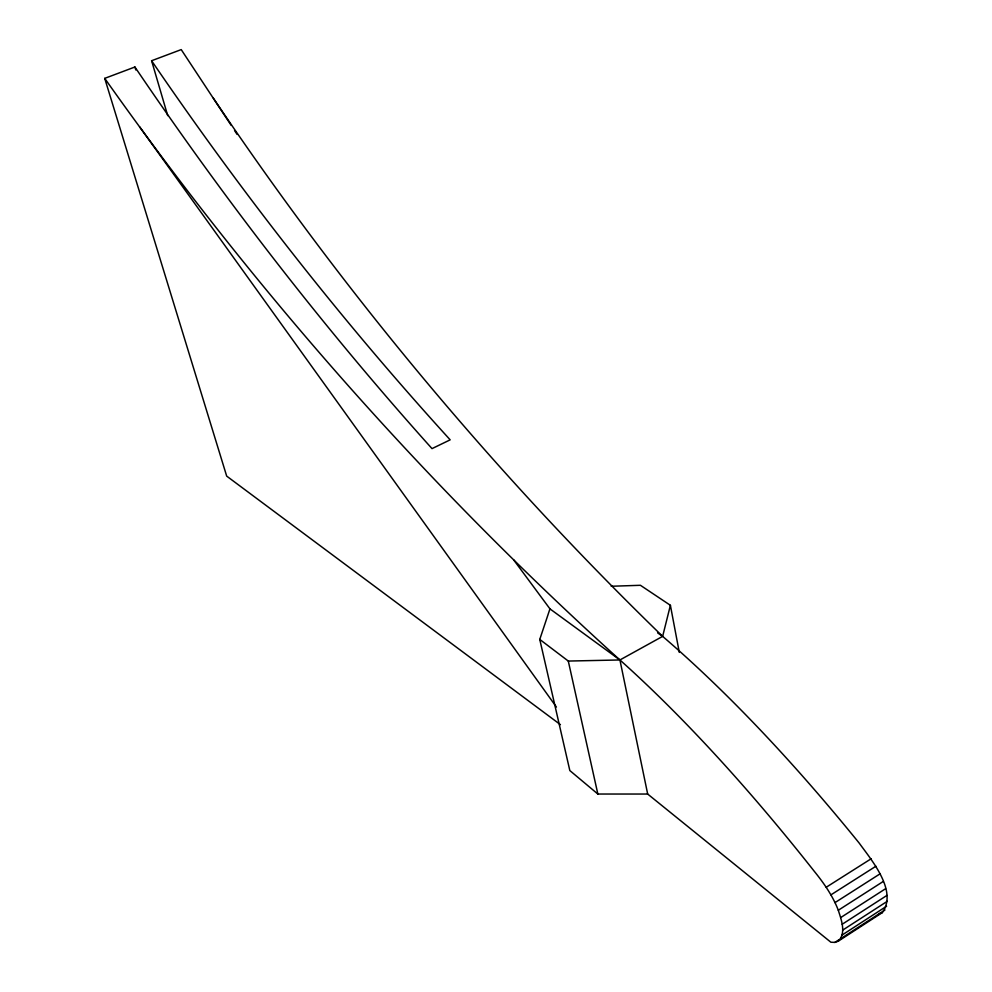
<?xml version="1.0" encoding="UTF-8"?>
<svg xmlns="http://www.w3.org/2000/svg" width="992" height="992" viewBox="0 0 992 992"><rect width="100%" height="100%" fill="white"/><g stroke="black" fill="none" stroke-linecap="round" stroke-linejoin="round"><path stroke-width="1.49" d="M513.658 559.86L549.952 608.877L539.76 639.418L569.83 770.561L597.854 794.034L647.677 794.046L830.862 942.214L834.867 942.4L838.141 941.247C846.598 933.125 841.253 919.758 838.302 910.259C832.796 895.912 823.918 883.202 814.308 871.336A778.906 220.509 57.7 0 0 619.926 659.965C427.279 486.006 254.498 290.321 104.718 78.368L134.912 67.01C225.308 200.632 324.235 328.538 432.016 448.62L450.17 439.84C341.756 320.8 242.321 193.713 151.602 60.735L181.226 49.6L231.161 125.339M838.141 941.247L882.384 912.566C897.785 890.804 871.522 860.151 859.221 843.126A771.912 231.744 57.2 0 0 662.644 636.368C494.599 473.296 343.889 292.504 213.317 98.134M539.76 639.418L568.292 661.056L619.926 659.965L662.644 636.368L670.394 605.306L640.423 585.292L611.208 586.26M842.109 935.034L886.612 906.217M834.867 942.4L838.761 939.883M840.596 938.767L884.963 909.999M842.183 924.259L886.922 895.416M842.654 930.149L887.282 901.294M840.72 917.563L885.546 888.733M838.302 910.259L883.202 881.491M835.004 902.608L879.954 873.902M830.936 894.846L875.911 866.239M826.224 887.245L871.212 858.737M878.974 913.818L882.384 912.566M657.634 632.896L662.644 636.368M549.952 608.877L619.926 659.965L647.677 794.046M560.418 724.644L226.684 476.11L104.718 78.368M139.587 126.778L556.425 707.036M234.558 130.522L237.1 134.416M134.912 67.01L135.805 69.973M151.602 60.735L167.71 115.63M568.292 661.056L597.854 794.034M670.394 605.306L679.297 652.401"/></g></svg>
